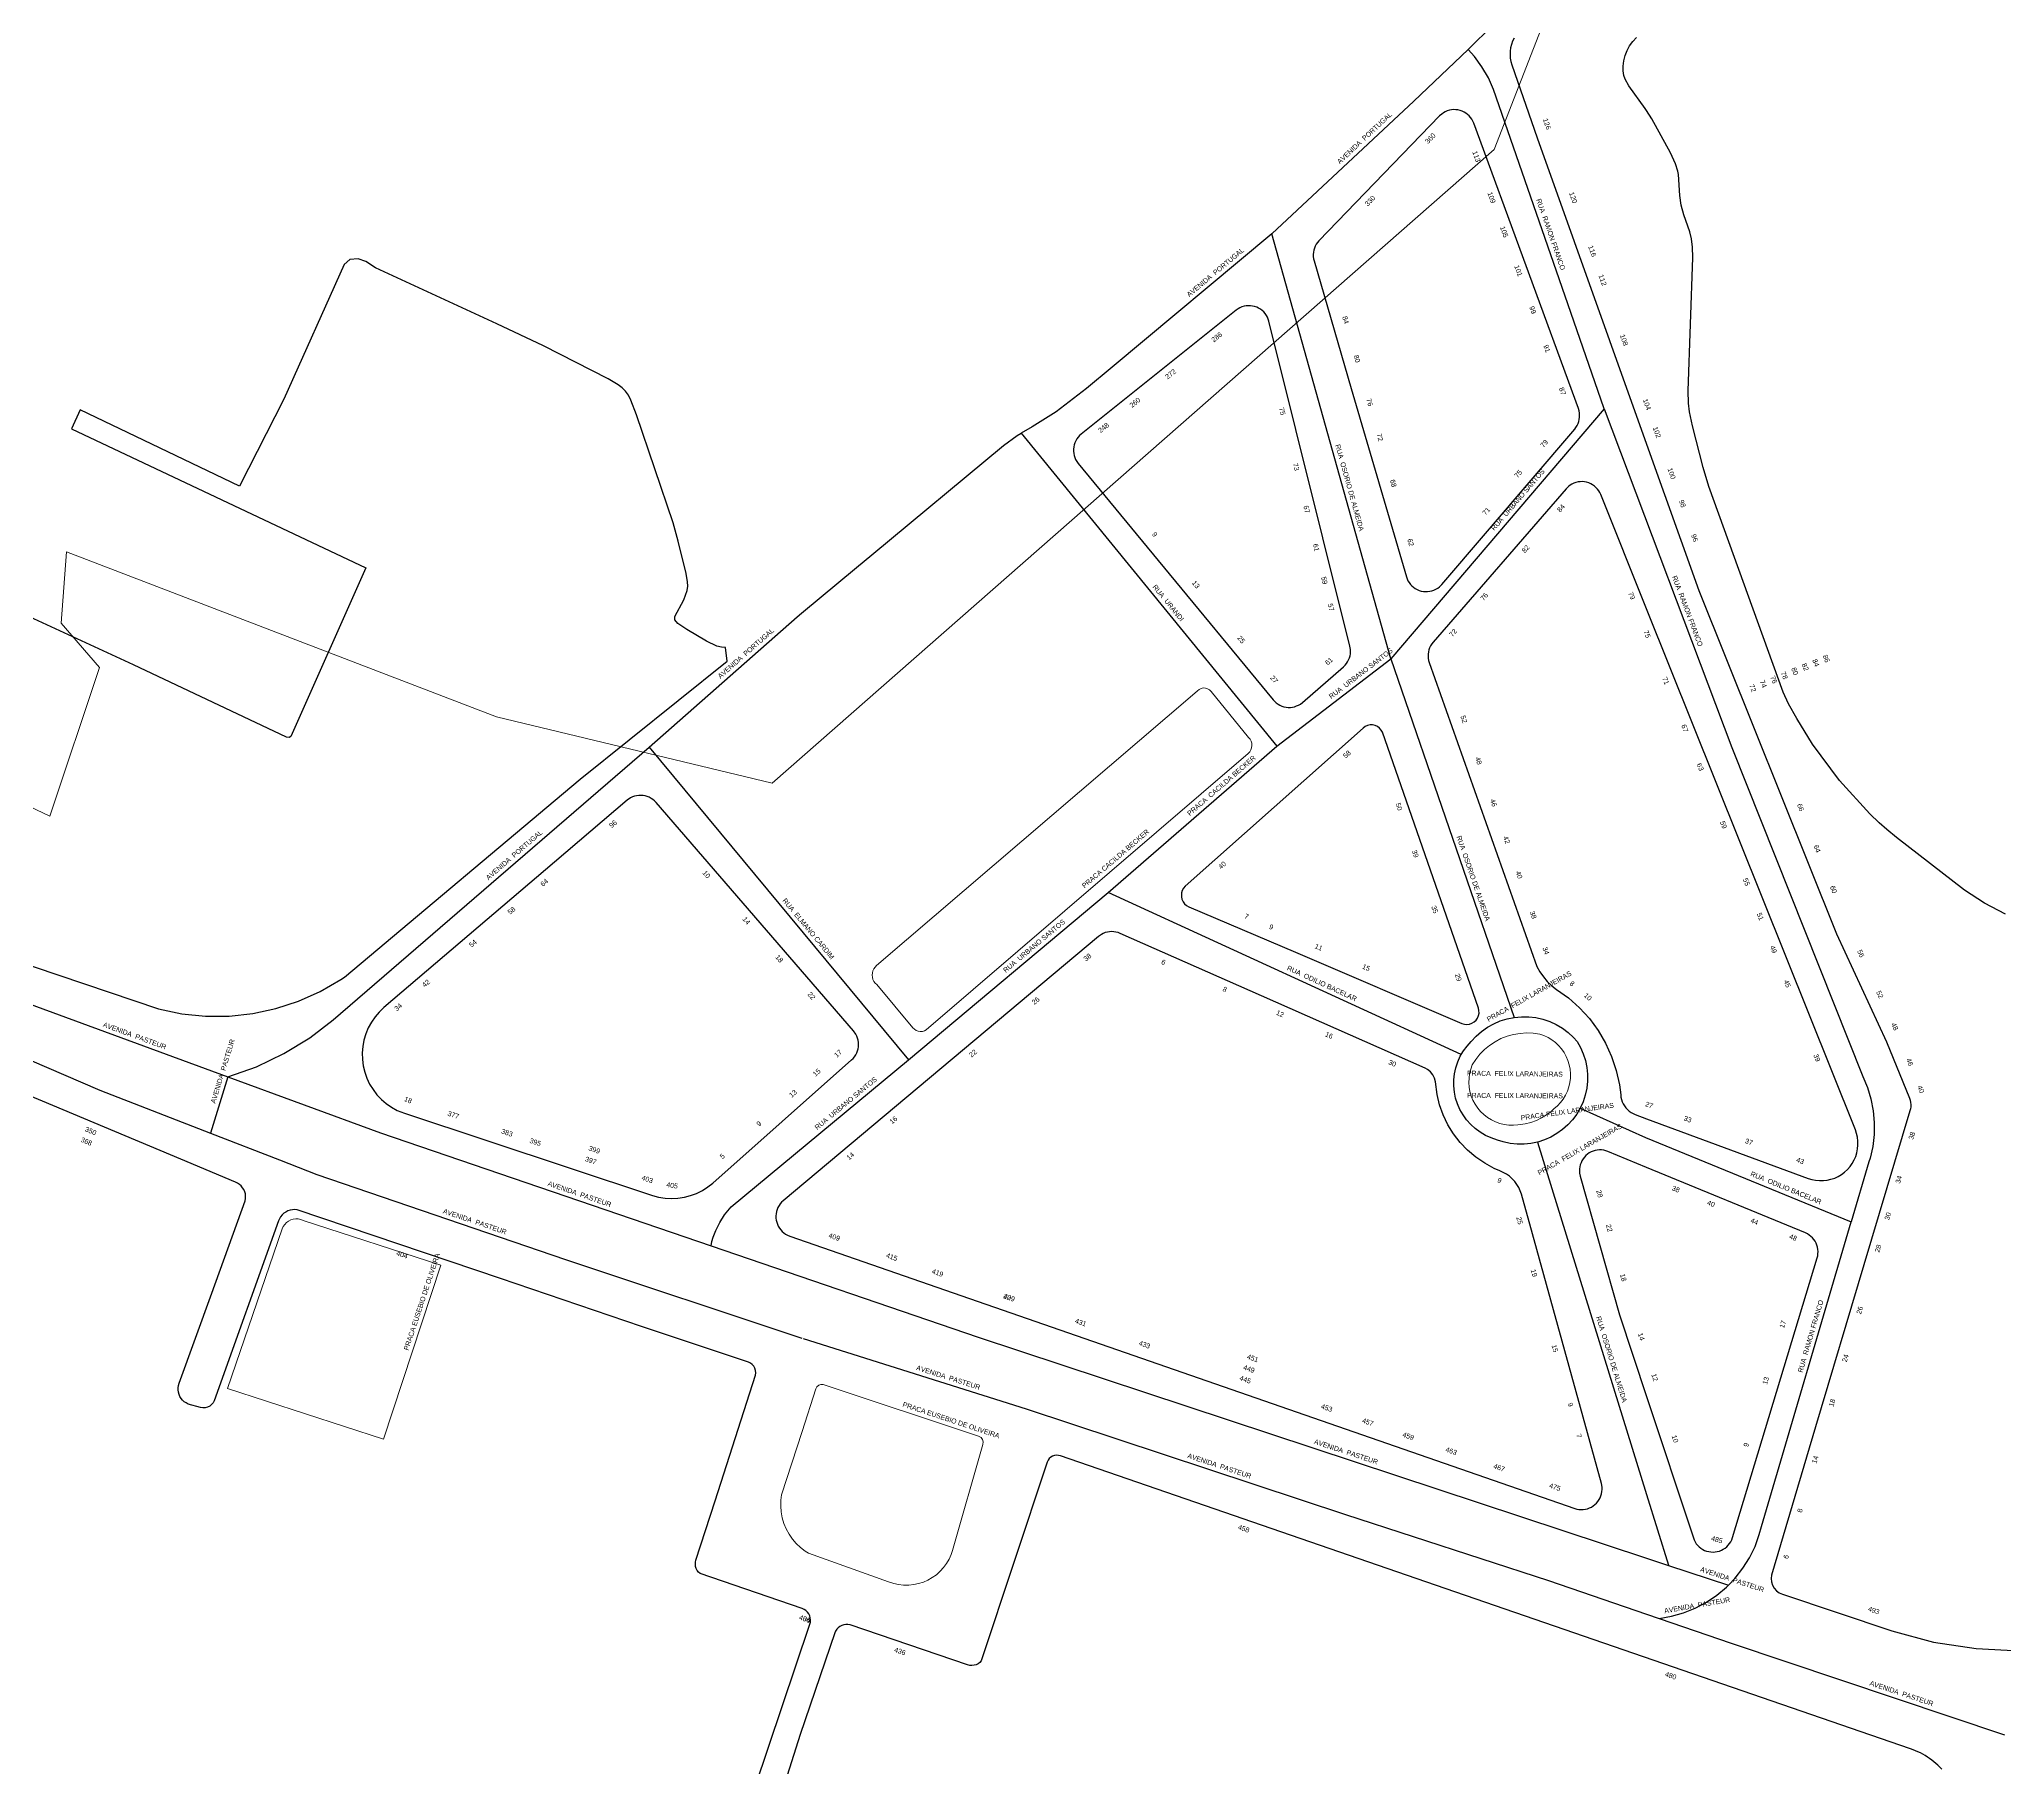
# Model space of a CAD drawing. Header units: millimetres. Extents: x 617751 to 636088, y 68402 to 77988.
# Drawn here: x 631080.2 to 631557.7, y 73137.7 to 73557.4 of the extents above; entities that cross this region are included whole.
import ezdxf

# ---------------------------------------------------------------- set-up
doc = ezdxf.new("R2010")
doc.units = ezdxf.units.MM
doc.header["$LTSCALE"] = 3
doc.header["$MEASUREMENT"] = 0
for name, color, linetype in [('ALINHAMENTO PREDIAL', 120, 'Continuous'), ('BAIRRO', 30, 'Continuous'), ('NOME LOGRADOURO', 252, 'Continuous'), ('NUMERAÇÃO', 7, 'Continuous'), ('OBRA DE ARTE', 190, 'Continuous')]:
    doc.layers.add(name, color=color, linetype=linetype)
doc.styles.get("Standard").update_dxf_attribs({"font": 'arial.ttf'})

msp = doc.modelspace()

# ---------------------------------------------------------------- linework, layer by layer
at = {"layer": 'ALINHAMENTO PREDIAL'}
for points in [[(631438.51, 73557.7), (631438.15, 73556.95), (631437.86, 73556.16), (631437.66, 73555.35), (631437.55, 73554.52), (631437.52, 73553.68), (631437.58, 73552.85), (631437.73, 73552.02), (631437.96, 73551.22), (631444.13, 73533.48), (631470.69, 73459.08), (631483.38, 73423.55), (631516.83, 73340.18), (631529.01, 73313.96), (631534.59, 73300.27), (631534.74, 73299.77), (631534.83, 73299.25), (631534.87, 73298.73), (631534.86, 73298.21), (631534.79, 73297.69), (631534.67, 73297.18), (631523.5, 73259.81), (631511.75, 73220.43), (631501.03, 73184.48), (631500.94, 73183.65), (631501.02, 73182.82), (631501.27, 73182.02), (631501.68, 73181.29), (631502.23, 73180.67), (631502.91, 73180.17), (631503.67, 73179.82), (631530.3, 73170.89), (631540.43, 73168.21), (631550.78, 73166.61), (631561.25, 73166.09)], [(631557.91, 73344.93), (631552.77, 73347.59), (631547.95, 73350.77), (631531.39, 73363.61), (631529.04, 73365.51), (631527.2, 73367.14), (631524.96, 73369.36), (631517.54, 73377.43), (631511.01, 73386.23), (631507.17, 73392.48), (631505.18, 73396.01), (631503.91, 73398.83), (631485.83, 73448.78), (631484.45, 73453.45), (631481.84, 73463.57), (631481.1, 73466.93), (631480.86, 73469.03), (631480.82, 73472.03), (631481.92, 73504.38), (631481.88, 73506.94), (631481.63, 73508.98), (631481.21, 73510.63), (631479.72, 73514.78), (631479.07, 73517.11), (631478.75, 73519.5), (631478.41, 73524.58), (631478.26, 73525.41), (631477.73, 73527.16), (631476.49, 73529.8), (631471.97, 73538.1), (631470.69, 73540.1), (631470.37, 73540.6), (631466.38, 73546.14), (631465.49, 73547.71), (631465.17, 73548.65), (631464.98, 73549.71), (631464.97, 73550.89), (631465.13, 73552.16), (631465.46, 73553.44), (631465.94, 73554.7), (631466.56, 73555.85), (631467.32, 73556.88), (631468.23, 73557.84)], [(631389.9, 73503.58), (631398.95, 73472.62), (631412.33, 73426.88), (631412.5, 73426.39), (631412.72, 73425.91), (631413, 73425.47), (631413.31, 73425.05), (631413.67, 73424.67), (631414.07, 73424.33), (631414.5, 73424.03), (631414.96, 73423.78), (631415.44, 73423.58), (631415.94, 73423.43), (631416.46, 73423.33), (631416.98, 73423.29), (631417.5, 73423.3), (631418.02, 73423.37), (631418.53, 73423.49), (631419.02, 73423.66), (631419.5, 73423.88), (631419.94, 73424.15), (631420.36, 73424.47), (631420.92, 73425.03), (631453.23, 73462.76), (631453.54, 73463.17), (631453.82, 73463.62), (631454.04, 73464.09), (631454.22, 73464.58), (631454.34, 73465.09), (631454.41, 73465.61), (631454.43, 73466.13), (631454.39, 73466.65), (631454.29, 73467.17), (631454.12, 73467.73), (631428.7, 73537.04), (631428.49, 73537.52), (631428.24, 73537.98), (631427.94, 73538.41), (631427.59, 73538.8), (631427.21, 73539.16), (631426.79, 73539.47), (631426.34, 73539.74), (631425.86, 73539.96), (631425.37, 73540.13), (631424.86, 73540.25), (631424.34, 73540.31), (631423.82, 73540.32), (631423.29, 73540.27), (631422.78, 73540.17), (631422.28, 73540.01), (631421.8, 73539.81), (631421.34, 73539.55), (631420.91, 73539.25), (631420.41, 73538.79), (631391.1, 73508.46), (631390.76, 73508.06), (631390.45, 73507.64), (631390.2, 73507.18), (631390, 73506.7), (631389.84, 73506.2), (631389.74, 73505.68), (631389.7, 73505.16), (631389.71, 73504.64), (631389.77, 73504.12), (631389.9, 73503.58)], [(631073.02, 73334.18), (631109.19, 73321.94), (631114.83, 73320.76), (631120.57, 73320.17), (631126.34, 73320.19), (631132.07, 73320.8), (631137.71, 73322.02), (631143.19, 73323.82), (631148.45, 73326.18), (631153.44, 73329.07), (631154.36, 73329.69), (631211.64, 73377.7), (631247.33, 73406.43), (631246.9, 73409.75), (631245.97, 73409.76), (631244.83, 73410.04), (631242.29, 73411.29), (631237.55, 73414.11), (631235.35, 73415.56), (631234.59, 73416.41), (631234.58, 73417.28), (631236.78, 73421.32), (631237.25, 73422.42), (631237.59, 73423.53), (631237.74, 73424.61), (631237.73, 73425.66), (631237.4, 73427.7), (631235.44, 73435.56), (631234.19, 73439.96), (631225.31, 73466.24), (631223.97, 73469.75), (631223.34, 73470.96), (631222.65, 73471.93), (631221.84, 73472.77), (631220.88, 73473.51), (631218.44, 73474.92), (631202.7, 73482.94), (631191.37, 73488.34), (631161.88, 73501.91), (631159.52, 73503.42), (631157.67, 73504.1), (631155.65, 73503.93), (631154.3, 73502.75), (631139.63, 73470.05), (631128.88, 73448.91), (631090.17, 73467.42), (631088.01, 73462.85), (631159.59, 73429.06), (631141.36, 73388.1), (631140.89, 73387.88), (631140.3, 73387.97), (631103.15, 73405.54), (631071.52, 73420.08)], [(631073.02, 73334.18), (631109.19, 73321.94), (631114.83, 73320.76), (631120.57, 73320.17), (631126.34, 73320.19), (631132.07, 73320.8), (631137.71, 73322.02), (631143.19, 73323.82), (631148.45, 73326.18), (631153.44, 73329.07), (631154.36, 73329.69), (631211.64, 73377.7), (631247.33, 73406.43), (631246.9, 73409.75), (631245.97, 73409.76), (631244.83, 73410.04), (631242.29, 73411.29), (631237.55, 73414.11), (631235.35, 73415.56), (631234.59, 73416.41), (631234.58, 73417.28), (631236.78, 73421.32), (631237.25, 73422.42), (631237.59, 73423.53), (631237.74, 73424.61), (631237.73, 73425.66), (631237.4, 73427.7), (631235.44, 73435.56), (631234.19, 73439.96), (631225.31, 73466.24), (631223.97, 73469.75), (631223.34, 73470.96), (631222.65, 73471.93), (631221.84, 73472.77), (631220.88, 73473.51), (631218.44, 73474.92), (631202.7, 73482.94), (631191.37, 73488.34), (631161.88, 73501.91), (631159.52, 73503.42), (631157.67, 73504.1), (631155.65, 73503.93), (631154.3, 73502.75), (631139.63, 73470.05), (631128.88, 73448.91), (631090.17, 73467.42), (631088.01, 73462.85), (631159.59, 73429.06), (631141.36, 73388.1), (631140.89, 73387.88), (631140.3, 73387.97), (631103.15, 73405.54), (631071.52, 73420.08)], [(631073.02, 73334.18), (631109.19, 73321.94), (631114.83, 73320.76), (631120.57, 73320.17), (631126.34, 73320.19), (631132.07, 73320.8), (631137.71, 73322.02), (631143.19, 73323.82), (631148.45, 73326.18), (631153.44, 73329.07), (631154.36, 73329.69), (631211.64, 73377.7), (631247.33, 73406.43), (631246.9, 73409.75), (631245.97, 73409.76), (631244.83, 73410.04), (631242.29, 73411.29), (631237.55, 73414.11), (631235.35, 73415.56), (631234.59, 73416.41), (631234.58, 73417.28), (631236.78, 73421.32), (631237.25, 73422.42), (631237.59, 73423.53), (631237.74, 73424.61), (631237.73, 73425.66), (631237.4, 73427.7), (631235.44, 73435.56), (631234.19, 73439.96), (631225.31, 73466.24), (631223.97, 73469.75), (631223.34, 73470.96), (631222.65, 73471.93), (631221.84, 73472.77), (631220.88, 73473.51), (631218.44, 73474.92), (631202.7, 73482.94), (631191.37, 73488.34), (631161.88, 73501.91), (631159.52, 73503.42), (631157.67, 73504.1), (631155.65, 73503.93), (631154.3, 73502.75), (631139.63, 73470.05), (631128.88, 73448.91), (631090.17, 73467.42), (631088.01, 73462.85), (631159.59, 73429.06), (631141.36, 73388.1), (631140.89, 73387.88), (631140.3, 73387.97), (631103.15, 73405.54), (631071.52, 73420.08)], [(631073.02, 73334.18), (631109.19, 73321.94), (631114.83, 73320.76), (631120.57, 73320.17), (631126.34, 73320.19), (631132.07, 73320.8), (631137.71, 73322.02), (631143.19, 73323.82), (631148.45, 73326.18), (631153.44, 73329.07), (631154.36, 73329.69), (631211.64, 73377.7), (631247.33, 73406.43), (631246.9, 73409.75), (631245.97, 73409.76), (631244.83, 73410.04), (631242.29, 73411.29), (631237.55, 73414.11), (631235.35, 73415.56), (631234.59, 73416.41), (631234.58, 73417.28), (631236.78, 73421.32), (631237.25, 73422.42), (631237.59, 73423.53), (631237.74, 73424.61), (631237.73, 73425.66), (631237.4, 73427.7), (631235.44, 73435.56), (631234.19, 73439.96), (631225.31, 73466.24), (631223.97, 73469.75), (631223.34, 73470.96), (631222.65, 73471.93), (631221.84, 73472.77), (631220.88, 73473.51), (631218.44, 73474.92), (631202.7, 73482.94), (631191.37, 73488.34), (631161.88, 73501.91), (631159.52, 73503.42), (631157.67, 73504.1), (631155.65, 73503.93), (631154.3, 73502.75), (631139.63, 73470.05), (631128.88, 73448.91), (631090.17, 73467.42), (631088.01, 73462.85), (631159.59, 73429.06), (631141.36, 73388.1), (631140.89, 73387.88), (631140.3, 73387.97), (631103.15, 73405.54), (631071.52, 73420.08)], [(631332.6, 73454.42), (631352.04, 73430.87), (631379.98, 73396.98), (631380.34, 73396.6), (631380.73, 73396.25), (631381.15, 73395.94), (631381.61, 73395.69), (631382.09, 73395.48), (631382.59, 73395.32), (631383.1, 73395.22), (631383.62, 73395.17), (631384.15, 73395.17), (631384.67, 73395.23), (631385.18, 73395.34), (631385.67, 73395.51), (631386.15, 73395.73), (631386.6, 73395.99), (631387.12, 73396.39), (631397.06, 73405.04), (631397.44, 73405.4), (631397.77, 73405.8), (631398.07, 73406.24), (631398.31, 73406.7), (631398.51, 73407.19), (631398.65, 73407.69), (631398.74, 73408.21), (631398.78, 73408.73), (631398.76, 73409.25), (631398.63, 73410.02), (631378.96, 73488.93), (631378.8, 73489.43), (631378.6, 73489.91), (631378.34, 73490.37), (631378.04, 73490.79), (631377.7, 73491.19), (631377.32, 73491.55), (631376.9, 73491.86), (631376.45, 73492.13), (631375.98, 73492.35), (631375.48, 73492.52), (631374.97, 73492.64), (631374.45, 73492.7), (631373.93, 73492.71), (631373.41, 73492.67), (631372.89, 73492.57), (631372.39, 73492.41), (631371.91, 73492.21), (631371.45, 73491.96), (631370.98, 73491.62), (631333.33, 73461.51), (631332.94, 73461.16), (631332.59, 73460.78), (631332.28, 73460.35), (631332.02, 73459.9), (631331.8, 73459.43), (631331.64, 73458.93), (631331.52, 73458.42), (631331.47, 73457.9), (631331.46, 73457.37), (631331.51, 73456.85), (631331.62, 73456.34), (631331.78, 73455.84), (631331.99, 73455.36), (631332.25, 73454.91), (631332.6, 73454.42)], [(631417.88, 73406.03), (631444.06, 73332.24), (631444.77, 73330.94), (631445.61, 73329.72), (631446.57, 73328.6), (631447.65, 73327.59), (631448.82, 73326.69), (631451.72, 73324.61), (631454.39, 73322.23), (631456.8, 73319.6), (631458.92, 73316.72), (631460.73, 73313.64), (631462.2, 73310.39), (631463.33, 73307), (631464.09, 73303.51), (631464.4, 73301.08), (631464.46, 73300.51), (631464.59, 73299.96), (631464.77, 73299.42), (631465, 73298.9), (631465.29, 73298.41), (631465.63, 73297.95), (631466.02, 73297.53), (631466.44, 73297.15), (631466.91, 73296.82), (631467.4, 73296.54), (631467.9, 73296.32), (631470.69, 73295.29), (631509.94, 73280.8), (631510.84, 73280.52), (631511.76, 73280.34), (631512.7, 73280.25), (631513.64, 73280.26), (631514.57, 73280.37), (631515.49, 73280.58), (631516.39, 73280.88), (631517.24, 73281.28), (631518.05, 73281.76), (631518.81, 73282.32), (631519.5, 73282.96), (631520.12, 73283.67), (631520.66, 73284.44), (631521.12, 73285.26), (631521.5, 73286.13), (631521.78, 73287.03), (631521.96, 73287.95), (631522.05, 73288.89), (631522.03, 73289.83), (631521.92, 73290.77), (631521.72, 73291.68), (631521.41, 73292.59), (631470.69, 73419.07), (631459.55, 73446.85), (631459.33, 73447.33), (631459.06, 73447.78), (631458.75, 73448.19), (631458.39, 73448.58), (631458, 73448.92), (631457.57, 73449.22), (631457.11, 73449.48), (631456.63, 73449.68), (631456.13, 73449.84), (631455.62, 73449.94), (631455.1, 73449.99), (631454.57, 73449.98), (631454.05, 73449.92), (631453.54, 73449.8), (631453.05, 73449.63), (631452.57, 73449.41), (631452.12, 73449.14), (631451.71, 73448.83), (631451.13, 73448.27), (631418.82, 73410.98), (631418.5, 73410.57), (631418.22, 73410.12), (631417.99, 73409.65), (631417.81, 73409.16), (631417.69, 73408.65), (631417.61, 73408.13), (631417.6, 73407.61), (631417.63, 73407.09), (631417.73, 73406.57), (631417.88, 73406.03)], [(631357.68, 73349.17), (631357.82, 73348.56), (631358.08, 73347.99), (631358.46, 73347.49), (631358.93, 73347.08), (631359.48, 73346.77), (631385.38, 73335.7), (631425.82, 73318.41), (631426.42, 73318.23), (631427.05, 73318.18), (631427.67, 73318.25), (631428.26, 73318.46), (631428.8, 73318.79), (631429.26, 73319.21), (631429.62, 73319.73), (631429.86, 73320.31), (631429.98, 73320.92), (631429.97, 73321.55), (631429.82, 73322.16), (631406.55, 73389.13), (631406.24, 73389.67), (631405.82, 73390.14), (631405.31, 73390.51), (631404.74, 73390.77), (631404.13, 73390.91), (631403.5, 73390.91), (631402.89, 73390.78), (631402.32, 73390.53), (631401.81, 73390.16), (631358.61, 73351.73), (631358.2, 73351.26), (631357.9, 73350.71), (631357.71, 73350.11), (631357.68, 73349.17)], [(631158.67, 73311.25), (631158.71, 73309.68), (631158.92, 73308.13), (631159.28, 73306.6), (631159.8, 73305.12), (631160.48, 73303.7), (631161.3, 73302.36), (631162.25, 73301.11), (631163.33, 73299.97), (631164.52, 73298.95), (631165.82, 73298.06), (631167.19, 73297.31), (631168.95, 73296.6), (631229.18, 73276.66), (631230.69, 73276.24), (631232.24, 73275.99), (631233.81, 73275.9), (631235.38, 73275.97), (631236.93, 73276.21), (631238.45, 73276.6), (631239.92, 73277.16), (631241.32, 73277.86), (631242.64, 73278.71), (631243.85, 73279.67), (631277.57, 73309.57), (631277.94, 73309.94), (631278.27, 73310.35), (631278.56, 73310.78), (631278.8, 73311.25), (631278.99, 73311.73), (631279.13, 73312.24), (631279.22, 73312.75), (631279.25, 73313.28), (631279.22, 73313.8), (631279.15, 73314.32), (631279.02, 73314.82), (631278.83, 73315.31), (631278.6, 73315.78), (631278.03, 73316.59), (631230.06, 73372.08), (631229.69, 73372.45), (631229.29, 73372.79), (631228.86, 73373.08), (631228.4, 73373.33), (631227.91, 73373.53), (631227.41, 73373.67), (631226.9, 73373.77), (631226.37, 73373.8), (631225.85, 73373.79), (631225.33, 73373.72), (631224.82, 73373.59), (631224.33, 73373.41), (631223.86, 73373.18), (631223.03, 73372.61), (631205.41, 73357.6), (631163.94, 73322.26), (631162.8, 73321.18), (631161.78, 73319.99), (631160.89, 73318.69), (631160.14, 73317.32), (631159.53, 73315.87), (631159.09, 73314.36), (631158.8, 73312.82), (631158.67, 73311.25)], [(631259.17, 73271.69), (631259.18, 73271.17), (631259.25, 73270.65), (631259.36, 73270.14), (631259.53, 73269.64), (631259.75, 73269.17), (631260.02, 73268.72), (631260.34, 73268.3), (631260.69, 73267.92), (631261.09, 73267.58), (631261.52, 73267.27), (631261.98, 73267.02), (631262.53, 73266.79), (631453.24, 73200.64), (631453.74, 73200.49), (631454.26, 73200.4), (631454.78, 73200.36), (631455.3, 73200.38), (631455.82, 73200.45), (631456.33, 73200.58), (631456.82, 73200.76), (631457.29, 73200.98), (631457.74, 73201.26), (631458.15, 73201.58), (631458.53, 73201.94), (631458.86, 73202.34), (631459.16, 73202.78), (631459.41, 73203.24), (631459.6, 73203.72), (631459.75, 73204.23), (631459.84, 73204.74), (631459.88, 73205.26), (631459.86, 73205.79), (631459.7, 73206.69), (631442.97, 73267.3), (631440.31, 73276.93), (631440.02, 73277.78), (631439.65, 73278.59), (631439.19, 73279.35), (631438.65, 73280.07), (631438.04, 73280.72), (631437.37, 73281.3), (631436.64, 73281.82), (631435.86, 73282.25), (631435.04, 73282.6), (631433.68, 73283.2), (631431.37, 73284.45), (631429.21, 73285.92), (631427.21, 73287.62), (631425.4, 73289.52), (631423.8, 73291.59), (631422.43, 73293.83), (631421.29, 73296.19), (631420.41, 73298.66), (631419.79, 73301.2), (631419.41, 73304.26), (631419.18, 73305.15), (631418.77, 73305.97), (631418.2, 73306.68), (631417.49, 73307.27), (631416.89, 73307.6), (631377.18, 73325.12), (631342.78, 73340.3), (631342.29, 73340.49), (631341.78, 73340.62), (631341.26, 73340.7), (631340.74, 73340.73), (631340.22, 73340.7), (631339.7, 73340.62), (631339.2, 73340.48), (631338.71, 73340.29), (631338.24, 73340.05), (631337.55, 73339.56), (631260.96, 73275.35), (631260.57, 73274.99), (631260.23, 73274.59), (631259.93, 73274.17), (631259.68, 73273.71), (631259.47, 73273.23), (631259.32, 73272.73), (631259.22, 73272.21), (631259.17, 73271.69)], [(631250.75, 73122.96), (631267.44, 73172.55), (631267.56, 73173.05), (631267.59, 73173.57), (631267.53, 73174.09), (631267.39, 73174.59), (631267.15, 73175.06), (631266.84, 73175.48), (631266.47, 73175.84), (631266.03, 73176.13), (631265.55, 73176.34), (631240.76, 73184.81), (631240.38, 73185.17), (631240.07, 73185.59), (631239.83, 73186.05), (631239.67, 73186.55), (631239.61, 73187.07), (631239.64, 73187.6), (631239.75, 73188.11), (631244.4, 73202.48), (631254.24, 73233.03), (631254.31, 73233.59), (631254.25, 73234.14), (631254.09, 73234.68), (631253.81, 73235.16), (631253.44, 73235.58), (631252.99, 73235.91), (631252.48, 73236.15), (631226.5, 73244.86), (631192.28, 73256.45), (631142.9, 73273.14), (631142.33, 73273.2), (631141.75, 73273.17), (631141.19, 73273.07), (631140.64, 73272.89), (631140.13, 73272.63), (631139.66, 73272.31), (631139.23, 73271.92), (631138.86, 73271.48), (631138.56, 73270.99), (631138.33, 73270.47), (631122.72, 73226.81), (631122.45, 73226.3), (631122.08, 73225.85), (631121.63, 73225.5), (631121.11, 73225.24), (631120.55, 73225.1), (631119.98, 73225.07), (631119.41, 73225.17), (631116.39, 73226), (631115.9, 73226.25), (631115.45, 73226.56), (631115.04, 73226.94), (631114.69, 73227.37), (631114.4, 73227.84), (631114.18, 73228.34), (631114.04, 73228.87), (631113.96, 73229.42), (631113.96, 73229.97), (631114.04, 73230.52), (631114.19, 73231.05), (631122.16, 73252.95), (631130.27, 73275.36), (631130.35, 73275.91), (631130.35, 73276.47), (631130.28, 73277.02), (631130.13, 73277.55), (631129.91, 73278.06), (631129.62, 73278.54), (631129.26, 73278.96), (631128.86, 73279.34), (631128.4, 73279.66), (631127.9, 73279.91), (631114.61, 73285.48), (631069.93, 73304.18)], [(631250.75, 73122.96), (631267.44, 73172.55), (631267.56, 73173.05), (631267.59, 73173.57), (631267.53, 73174.09), (631267.39, 73174.59), (631267.15, 73175.06), (631266.84, 73175.48), (631266.47, 73175.84), (631266.03, 73176.13), (631265.55, 73176.34), (631240.76, 73184.81), (631240.38, 73185.17), (631240.07, 73185.59), (631239.83, 73186.05), (631239.67, 73186.55), (631239.61, 73187.07), (631239.64, 73187.6), (631239.75, 73188.11), (631244.4, 73202.48), (631254.24, 73233.03), (631254.31, 73233.59), (631254.25, 73234.14), (631254.09, 73234.68), (631253.81, 73235.16), (631253.44, 73235.58), (631252.99, 73235.91), (631252.48, 73236.15), (631226.5, 73244.86), (631192.28, 73256.45), (631142.9, 73273.14), (631142.33, 73273.2), (631141.75, 73273.17), (631141.19, 73273.07), (631140.64, 73272.89), (631140.13, 73272.63), (631139.66, 73272.31), (631139.23, 73271.92), (631138.86, 73271.48), (631138.56, 73270.99), (631138.33, 73270.47), (631122.72, 73226.81), (631122.45, 73226.3), (631122.08, 73225.85), (631121.63, 73225.5), (631121.11, 73225.24), (631120.55, 73225.1), (631119.98, 73225.07), (631119.41, 73225.17), (631116.39, 73226), (631115.9, 73226.25), (631115.45, 73226.56), (631115.04, 73226.94), (631114.69, 73227.37), (631114.4, 73227.84), (631114.18, 73228.34), (631114.04, 73228.87), (631113.96, 73229.42), (631113.96, 73229.97), (631114.04, 73230.52), (631114.19, 73231.05), (631122.16, 73252.95), (631130.27, 73275.36), (631130.35, 73275.91), (631130.35, 73276.47), (631130.28, 73277.02), (631130.13, 73277.55), (631129.91, 73278.06), (631129.62, 73278.54), (631129.26, 73278.96), (631128.86, 73279.34), (631128.4, 73279.66), (631127.9, 73279.91), (631114.61, 73285.48), (631069.93, 73304.18)], [(631250.75, 73122.96), (631267.44, 73172.55), (631267.56, 73173.05), (631267.59, 73173.57), (631267.53, 73174.09), (631267.39, 73174.59), (631267.15, 73175.06), (631266.84, 73175.48), (631266.47, 73175.84), (631266.03, 73176.13), (631265.55, 73176.34), (631240.76, 73184.81), (631240.38, 73185.17), (631240.07, 73185.59), (631239.83, 73186.05), (631239.67, 73186.55), (631239.61, 73187.07), (631239.64, 73187.6), (631239.75, 73188.11), (631244.4, 73202.48), (631254.24, 73233.03), (631254.31, 73233.59), (631254.25, 73234.14), (631254.09, 73234.68), (631253.81, 73235.16), (631253.44, 73235.58), (631252.99, 73235.91), (631252.48, 73236.15), (631226.5, 73244.86), (631192.28, 73256.45), (631142.9, 73273.14), (631142.33, 73273.2), (631141.75, 73273.17), (631141.19, 73273.07), (631140.64, 73272.89), (631140.13, 73272.63), (631139.66, 73272.31), (631139.23, 73271.92), (631138.86, 73271.48), (631138.56, 73270.99), (631138.33, 73270.47), (631122.72, 73226.81), (631122.45, 73226.3), (631122.08, 73225.85), (631121.63, 73225.5), (631121.11, 73225.24), (631120.55, 73225.1), (631119.98, 73225.07), (631119.41, 73225.17), (631116.39, 73226), (631115.9, 73226.25), (631115.45, 73226.56), (631115.04, 73226.94), (631114.69, 73227.37), (631114.4, 73227.84), (631114.18, 73228.34), (631114.04, 73228.87), (631113.96, 73229.42), (631113.96, 73229.97), (631114.04, 73230.52), (631114.19, 73231.05), (631122.16, 73252.95), (631130.27, 73275.36), (631130.35, 73275.91), (631130.35, 73276.47), (631130.28, 73277.02), (631130.13, 73277.55), (631129.91, 73278.06), (631129.62, 73278.54), (631129.26, 73278.96), (631128.86, 73279.34), (631128.4, 73279.66), (631127.9, 73279.91), (631114.61, 73285.48), (631069.93, 73304.18)], [(631454.57, 73281.34), (631464.15, 73247.62), (631470.69, 73227.84), (631482.05, 73193.48), (631482.24, 73192.99), (631482.48, 73192.53), (631482.77, 73192.09), (631483.1, 73191.69), (631483.47, 73191.32), (631483.88, 73190.99), (631484.32, 73190.71), (631484.79, 73190.47), (631485.28, 73190.29), (631485.79, 73190.15), (631486.3, 73190.08), (631486.83, 73190.05), (631487.35, 73190.08), (631487.86, 73190.17), (631488.37, 73190.3), (631488.86, 73190.49), (631489.32, 73190.73), (631489.76, 73191.02), (631490.16, 73191.35), (631490.53, 73191.72), (631490.86, 73192.13), (631491.14, 73192.57), (631491.38, 73193.04), (631491.59, 73193.6), (631512.14, 73261.48), (631512.26, 73261.99), (631512.33, 73262.5), (631512.35, 73263.03), (631512.31, 73263.55), (631512.22, 73264.06), (631512.07, 73264.57), (631511.88, 73265.05), (631511.63, 73265.51), (631511.33, 73265.95), (631511, 73266.35), (631510.62, 73266.71), (631510.21, 73267.03), (631509.76, 73267.31), (631509.26, 73267.55), (631470.69, 73283.45), (631461.28, 73287.33), (631460.79, 73287.5), (631460.28, 73287.62), (631459.76, 73287.69), (631459.24, 73287.7), (631458.72, 73287.66), (631458.2, 73287.57), (631457.7, 73287.42), (631457.22, 73287.22), (631456.76, 73286.97), (631456.33, 73286.67), (631455.93, 73286.33), (631455.57, 73285.95), (631455.25, 73285.53), (631454.98, 73285.09), (631454.76, 73284.61), (631454.58, 73284.12), (631454.46, 73283.61), (631454.39, 73283.09), (631454.38, 73282.57), (631454.42, 73282.05), (631454.57, 73281.34)], [(631542.41, 73137.37), (631541.96, 73137.84), (631541.48, 73138.29), (631541, 73138.72), (631540.49, 73139.14), (631539.98, 73139.54), (631539.45, 73139.92), (631538.9, 73140.28), (631538.35, 73140.63), (631537.78, 73140.95), (631537.21, 73141.26), (631536.62, 73141.54), (631536.02, 73141.81), (631535.42, 73142.05), (631534.8, 73142.28), (631417.07, 73182.79), (631328.34, 73213.38), (631327.86, 73213.52), (631327.36, 73213.57), (631326.86, 73213.51), (631326.38, 73213.35), (631325.95, 73213.09), (631325.57, 73212.75), (631325.28, 73212.35), (631325.07, 73211.89), (631309.05, 73163.62), (631308.69, 73163.24), (631308.27, 73162.93), (631307.8, 73162.7), (631307.3, 73162.56), (631306.78, 73162.5), (631306.26, 73162.53), (631305.75, 73162.66), (631277.18, 73172.35), (631276.68, 73172.45), (631276.17, 73172.47), (631275.66, 73172.4), (631275.17, 73172.24), (631274.71, 73172), (631274.3, 73171.69), (631273.95, 73171.31), (631273.67, 73170.88), (631273.47, 73170.41), (631265.1, 73145.72), (631257.17, 73120.75)], [(631542.41, 73137.37), (631541.96, 73137.84), (631541.48, 73138.29), (631541, 73138.72), (631540.49, 73139.14), (631539.98, 73139.54), (631539.45, 73139.92), (631538.9, 73140.28), (631538.35, 73140.63), (631537.78, 73140.95), (631537.21, 73141.26), (631536.62, 73141.54), (631536.02, 73141.81), (631535.42, 73142.05), (631534.8, 73142.28), (631417.07, 73182.79), (631328.34, 73213.38), (631327.86, 73213.52), (631327.36, 73213.57), (631326.86, 73213.51), (631326.38, 73213.35), (631325.95, 73213.09), (631325.57, 73212.75), (631325.28, 73212.35), (631325.07, 73211.89), (631309.05, 73163.62), (631308.69, 73163.24), (631308.27, 73162.93), (631307.8, 73162.7), (631307.3, 73162.56), (631306.78, 73162.5), (631306.26, 73162.53), (631305.75, 73162.66), (631277.18, 73172.35), (631276.68, 73172.45), (631276.17, 73172.47), (631275.66, 73172.4), (631275.17, 73172.24), (631274.71, 73172), (631274.3, 73171.69), (631273.95, 73171.31), (631273.67, 73170.88), (631273.47, 73170.41), (631265.1, 73145.72), (631257.17, 73120.75)], [(631542.41, 73137.37), (631541.96, 73137.84), (631541.48, 73138.29), (631541, 73138.72), (631540.49, 73139.14), (631539.98, 73139.54), (631539.45, 73139.92), (631538.9, 73140.28), (631538.35, 73140.63), (631537.78, 73140.95), (631537.21, 73141.26), (631536.62, 73141.54), (631536.02, 73141.81), (631535.42, 73142.05), (631534.8, 73142.28), (631417.07, 73182.79), (631328.34, 73213.38), (631327.86, 73213.52), (631327.36, 73213.57), (631326.86, 73213.51), (631326.38, 73213.35), (631325.95, 73213.09), (631325.57, 73212.75), (631325.28, 73212.35), (631325.07, 73211.89), (631309.05, 73163.62), (631308.69, 73163.24), (631308.27, 73162.93), (631307.8, 73162.7), (631307.3, 73162.56), (631306.78, 73162.5), (631306.26, 73162.53), (631305.75, 73162.66), (631277.18, 73172.35), (631276.68, 73172.45), (631276.17, 73172.47), (631275.66, 73172.4), (631275.17, 73172.24), (631274.71, 73172), (631274.3, 73171.69), (631273.95, 73171.31), (631273.67, 73170.88), (631273.47, 73170.41), (631265.1, 73145.72), (631257.17, 73120.75)]]:
    msp.add_lwpolyline(points, dxfattribs=at)
at = {"layer": 'BAIRRO', "lineweight": 20}
msp.add_lwpolyline([(631449.74, 73572.12), (631433.67, 73530.65), (631258.24, 73376.79), (631191.29, 73392.84), (631086.84, 73432.98), (631085.5, 73415.59), (631094.87, 73404.88), (631082.82, 73368.76), (630975.08, 73419.9)], dxfattribs=at)
at = {"layer": 'NOME LOGRADOURO'}
for points in [[(631427.31, 73554.95), (631457.73, 73584.96)], [(631379.63, 73510.2), (631414.11, 73542.42), (631427.31, 73554.95)], [(631460.41, 73467.69), (631452.31, 73491.09), (631433.52, 73545.2), (631432.25, 73548.03), (631430.68, 73550.7), (631428.85, 73553.2), (631427.31, 73554.95)], [(631379.63, 73510.2), (631340.84, 73477.8), (631334.65, 73472.59), (631327.27, 73466.96), (631321.39, 73463.27), (631318.76, 73461.76)], [(631408.52, 73406.99), (631379.63, 73510.2)], [(631460.41, 73467.69), (631408.52, 73406.99)], [(631460.41, 73467.69), (631491.42, 73385.41), (631523.19, 73305.52), (631524.33, 73302.85), (631525.19, 73300.08), (631525.75, 73297.23), (631526.01, 73294.34), (631525.97, 73291.44), (631525.63, 73288.56), (631524.98, 73285.73), (631524.7, 73284.8), (631520.39, 73270.27)], [(631228.4, 73385.53), (631264.3, 73417.13), (631265.41, 73418.05), (631278.75, 73429.16), (631282.45, 73432.23), (631314.44, 73458.79), (631317.78, 73461.2), (631318.76, 73461.76)], [(631318.76, 73461.76), (631380.86, 73385.74)], [(631380.86, 73385.74), (631408.52, 73406.99)], [(631408.52, 73406.99), (631438.55, 73319.9)], [(631339.88, 73350.24), (631380.86, 73385.74)], [(631126.02, 73305.44), (631132.98, 73307.91), (631139.64, 73311.09), (631145.93, 73314.95), (631151.6, 73319.3), (631228.4, 73385.53)], [(631228.4, 73385.53), (631291.41, 73309.59)], [(630976.81, 73367.41), (631005.14, 73352.05), (631012.36, 73348.73), (631052.29, 73332.24), (631064.46, 73328.02), (631126.02, 73305.44)], [(630967.45, 73359.06), (630974.23, 73354.91), (630976.41, 73353.86), (631000.23, 73342.37), (631027.11, 73331.41), (631094.93, 73302.21), (631121.8, 73291.77)], [(631291.41, 73309.59), (631339.88, 73350.24)], [(631425.68, 73310.84), (631339.88, 73350.24)], [(631425.68, 73310.84), (631426.2, 73311.73), (631427.08, 73312.93), (631428.09, 73314.04), (631429.28, 73315.33), (631430.59, 73316.48), (631432.02, 73317.49), (631433.55, 73318.35), (631435.16, 73319.04), (631436.83, 73319.56), (631438.55, 73319.9)], [(631438.55, 73319.9), (631440.29, 73320.06), (631442.05, 73320.04), (631443.78, 73319.83), (631445.49, 73319.44), (631447.15, 73318.88), (631448.74, 73318.15), (631450.25, 73317.25), (631451.65, 73316.21), (631452.93, 73315.02), (631453.79, 73314.07), (631454.63, 73312.6), (631455.32, 73311.04), (631455.83, 73309.42), (631456.18, 73307.76), (631456.35, 73306.07), (631456.34, 73304.38), (631456.15, 73302.69), (631455.79, 73301.03), (631455.26, 73299.42), (631454.56, 73297.87)], [(631243.47, 73264.38), (631243.57, 73265.45), (631243.94, 73266.56), (631244.61, 73268.14), (631245.52, 73270.11), (631246.7, 73271.91), (631248.32, 73273.86), (631291.41, 73309.59)], [(631444.18, 73289.59), (631442.61, 73289.27), (631440.92, 73289.1), (631439.22, 73289.11), (631437.53, 73289.29), (631435.87, 73289.65), (631434.49, 73290.1), (631432.91, 73290.61), (631431.55, 73291.23), (631430.26, 73291.98), (631429.06, 73292.87), (631427.96, 73293.87), (631426.97, 73294.99), (631426.1, 73296.2), (631425.36, 73297.5), (631424.76, 73298.87), (631424.31, 73300.29), (631424.01, 73301.75), (631423.86, 73303.24), (631423.87, 73304.73), (631424.04, 73306.21), (631424.36, 73307.67), (631424.83, 73309.08), (631425.44, 73310.44), (631425.68, 73310.84)], [(631126.02, 73305.44), (631121.8, 73291.77)], [(631126.02, 73305.44), (631163.13, 73291.83), (631243.47, 73264.38)], [(631454.56, 73297.87), (631453.71, 73296.4), (631452.7, 73295.03), (631451.56, 73293.78), (631450.29, 73292.65), (631448.92, 73291.66), (631447.44, 73290.81), (631445.89, 73290.13), (631444.27, 73289.61)], [(631454.56, 73297.87), (631470.45, 73290.75), (631520.39, 73270.27)], [(631121.8, 73291.77), (631138.55, 73285.27), (631147.67, 73281.73), (631208.03, 73261.12), (631265.48, 73242.02)], [(631444.18, 73289.59), (631470.69, 73204.02), (631476.02, 73186.83)], [(631490.57, 73182.02), (631492.2, 73183.71), (631494.08, 73186.11), (631495.7, 73188.69), (631497.04, 73191.42), (631498.08, 73194.29), (631498.61, 73196.24), (631520.39, 73270.27)], [(631243.47, 73264.38), (631308.27, 73242.27), (631470.69, 73188.59), (631476.02, 73186.82)], [(631265.78, 73241.93), (631319.93, 73224.81)], [(631319.93, 73224.81), (631397.54, 73199.2), (631446.87, 73183.16), (631470.69, 73174.99), (631473.75, 73173.94)], [(631476.02, 73186.82), (631490.57, 73182.02)], [(631473.75, 73173.94), (631476.76, 73174.46), (631479.69, 73175.3), (631482.52, 73176.44), (631485.21, 73177.86), (631487.74, 73179.56), (631490.08, 73181.52), (631490.57, 73182.02)], [(631473.75, 73173.94), (631491.25, 73167.94), (631557.66, 73145.67)], [(631473.75, 73173.94), (631491.25, 73167.94), (631557.66, 73145.67)]]:
    msp.add_lwpolyline(points, dxfattribs=at)
at = {"layer": 'OBRA DE ARTE', "lineweight": 20}
for points in [[(631361.51, 73399.12), (631283.63, 73332.47), (631283.26, 73332.1), (631282.96, 73331.66), (631282.74, 73331.18), (631282.61, 73330.67), (631282.57, 73330.15), (631282.62, 73329.62), (631282.76, 73329.12), (631282.99, 73328.64), (631283.29, 73328.21), (631283.67, 73327.84), (631292.47, 73317.36), (631292.84, 73317), (631293.27, 73316.73), (631293.75, 73316.55), (631294.25, 73316.47), (631294.76, 73316.49), (631295.26, 73316.62), (631295.71, 73316.85), (631373.9, 73384), (631374.27, 73384.4), (631374.56, 73384.87), (631374.74, 73385.38), (631374.81, 73385.93), (631374.77, 73386.47), (631374.61, 73387), (631374.35, 73387.48), (631374, 73387.89), (631364.92, 73399.06), (631364.53, 73399.44), (631364.06, 73399.71), (631363.54, 73399.86), (631363, 73399.88), (631362.47, 73399.77), (631361.98, 73399.53), (631361.56, 73399.18), (631361.51, 73399.12)], [(631428.33, 73308.36), (631427.97, 73307.35), (631427.7, 73306.27), (631427.55, 73305.17), (631427.52, 73304.06), (631427.6, 73302.96), (631427.79, 73301.87), (631428.1, 73300.8), (631428.52, 73299.77), (631429.04, 73298.8), (631429.67, 73297.88), (631430.38, 73297.03), (631431.17, 73296.27), (631432.06, 73295.58), (631433, 73295), (631433.99, 73294.51), (631435.03, 73294.14), (631436.11, 73293.88), (631437.21, 73293.73), (631438.32, 73293.69), (631439.43, 73293.77), (631441.21, 73294.02), (631442.59, 73294.35), (631443.92, 73294.84), (631445.19, 73295.46), (631446.4, 73296.2), (631447.52, 73297.07), (631448.17, 73297.67), (631449.02, 73298.41), (631449.76, 73299.19), (631450.41, 73300.05), (631450.98, 73300.98), (631451.44, 73301.97), (631451.79, 73302.99), (631452.05, 73304.05), (631452.18, 73305.12), (631452.2, 73306.21), (631452.12, 73307.29), (631451.92, 73308.36), (631451.6, 73309.39), (631451.18, 73310.39), (631450.66, 73311.34), (631450.04, 73312.23), (631449.33, 73313.05), (631448.54, 73313.8), (631447.68, 73314.45), (631446.75, 73315.01), (631445.76, 73315.48), (631445.28, 73315.67), (631444.75, 73315.78), (631443.15, 73316.03), (631441.54, 73316.1), (631439.94, 73316.01), (631438.36, 73315.74), (631436.81, 73315.31), (631435.31, 73314.73), (631433.89, 73313.98), (631432.55, 73313.1), (631431.31, 73312.09), (631430.18, 73310.94), (631429.18, 73309.68), (631428.33, 73308.36)], [(631144.32, 73270.57), (631177.77, 73259.72), (631163.87, 73217.46), (631125.94, 73229.76), (631139.26, 73268.55), (631139.51, 73269.11), (631139.85, 73269.63), (631140.28, 73270.08), (631140.77, 73270.44), (631141.33, 73270.72), (631141.92, 73270.9), (631142.53, 73270.98), (631143.15, 73270.95), (631143.75, 73270.81), (631144.32, 73270.57)], [(631286.49, 73182.86), (631287.79, 73182.43), (631288.98, 73182.16), (631290.18, 73182.03), (631291.43, 73182.03), (631292.64, 73182.14), (631293.83, 73182.39), (631295, 73182.75), (631296.12, 73183.24), (631297.17, 73183.85), (631298.17, 73184.56), (631299.09, 73185.38), (631299.92, 73186.28), (631300.63, 73187.26), (631301.26, 73188.32), (631301.77, 73189.45), (631302.09, 73190.4), (631309.44, 73216.18), (631309.55, 73216.81), (631309.4, 73217.4), (631309.03, 73217.87), (631308.37, 73218.21), (631270.69, 73230.73), (631270.12, 73230.77), (631269.58, 73230.59), (631269.13, 73230.17), (631268.9, 73229.69), (631265.53, 73219.32), (631260.54, 73203.95), (631260.37, 73202.67), (631260.34, 73201.23), (631260.45, 73199.79), (631260.71, 73198.37), (631261.11, 73197.01), (631261.67, 73195.68), (631262.36, 73194.41), (631263.17, 73193.22), (631264.1, 73192.13), (631265.15, 73191.14), (631266.3, 73190.26), (631267.08, 73189.77), (631286.49, 73182.86)]]:
    msp.add_lwpolyline(points, dxfattribs=at)

# ---------------------------------------------------------------- texts
at = {"layer": 'NOME LOGRADOURO'}
for s, rotation, p in [('AVENIDA  PORTUGAL', 43.0594, (631396.19, 73527.04)), ('RUA  RAMON FRANCO', 289.1499, (631443.86, 73518.47)), ('AVENIDA  PORTUGAL', 39.8709, (631359.6, 73494.76)), ('RUA  OSORIO DE ALMEIDA', 285.6363, (631395.04, 73458.86)), ('RUA  URBANO SANTOS', 49.4724, (631433.71, 73437.99)), ('RUA  URANDI', 309.2475, (631350.59, 73424.38)), ('RUA  RAMON FRANCO', 290.6506, (631476.85, 73426.9)), ('AVENIDA  PORTUGAL', 41.3473, (631245.69, 73402.08)), ('RUA  URBANO SANTOS', 37.5298, (631394.08, 73397.16)), ('PRACA  CACILDA BECKER', 40.9036, (631359.72, 73368.75)), ('AVENIDA  PORTUGAL', 40.7771, (631189.35, 73353.17)), ('RUA  OSORIO DE ALMEIDA', 289.0266, (631424.48, 73363.77)), ('RUA  ELMANO CARDIM', 309.681, (631260.67, 73348.2)), ('RUA  URBANO SANTOS', 39.9808, (631315, 73330.68)), ('RUA  ODILIO BACELAR', 335.3349, (631383.2, 73331.45)), ('PRACA  FELIX LARANJEIRAS', 29.3397, (631432.3, 73318.79)), ('AVENIDA  PASTEUR', 339.8571, (631095.59, 73317.66)), ('AVENIDA  PASTEUR', 72.8443, (631122.96, 73298.9)), ('RUA  URBANO SANTOS', 39.6629, (631269.22, 73292.5)), ('PRACA  FELIX LARANJEIRAS', 359.35, (631427.05, 73305.75)), ('PRACA  FELIX LARANJEIRAS', 359.66, (631427.07, 73300.37)), ('PRACA  FELIX LARANJEIRAS', 29.87, (631444.66, 73281.52)), ('RUA  ODILIO BACELAR', 337.6996, (631495.8, 73281.44)), ('AVENIDA  PASTEUR', 341.1374, (631203.62, 73279.05)), ('AVENIDA  PASTEUR', 341.1475, (631178.18, 73272.37)), ('RUA  OSORIO DE ALMEIDA', 287.2132, (631458.39, 73247.1)), ('RUA  RAMON FRANCO', 73.6128, (631508.54, 73233.54)), ('AVENIDA  PASTEUR', 342.4552, (631293.16, 73234.32)), ('AVENIDA  PASTEUR', 341.738, (631359.05, 73212.95)), ('AVENIDA  PASTEUR', 341.7112, (631389.8, 73216.38)), ('AVENIDA  PASTEUR', 341.7122, (631483.61, 73185.37)), ('AVENIDA  PASTEUR', 9.8016, (631475.09, 73175.18)), ('AVENIDA  PASTEUR', 341.4616, (631524.78, 73157.75)), ('AVENIDA  PASTEUR', 341.46, (631524.78, 73157.75))]:
    msp.add_text(s, height=1.2, rotation=rotation, dxfattribs=at).set_placement(p)
at = {"layer": 'NUMERAÇÃO'}
for s, rotation, p in [('360', 46.0032, (631417.61, 73531.93)), ('126', 289.1418, (631445.48, 73537.97)), ('113', 290.1055, (631428.33, 73530.06)), ('330', 46.0032, (631402.96, 73516.76)), ('109', 290.1055, (631432, 73520.07)), ('120', 289.6103, (631451.83, 73520.08)), ('105', 290.1055, (631435.05, 73511.76)), ('116', 289.6103, (631456.47, 73507.1)), ('101', 290.1055, (631438.51, 73502.31)), ('112', 289.6103, (631458.98, 73500.06)), ('99', 290.1055, (631442.17, 73492.34)), ('286', 38.6701, (631365.55, 73483.75)), ('84', 286.2569, (631396.74, 73489.98)), ('91', 290.1055, (631445.6, 73482.98)), ('108', 289.6103, (631464.18, 73485.5)), ('272', 38.6701, (631354.34, 73474.78)), ('80', 286.2569, (631399.5, 73480.56)), ('87', 290.1055, (631449.39, 73472.64)), ('260', 38.6701, (631345.67, 73467.85)), ('75', 283.9584, (631381.39, 73467.81)), ('76', 286.268, (631402.59, 73469.97)), ('104', 289.6103, (631469.76, 73469.87)), ('248', 38.6701, (631338.06, 73461.76)), ('102', 289.6103, (631472.18, 73463.09)), ('72', 286.268, (631405.08, 73461.46)), ('79', 49.45, (631445.66, 73458.14)), ('73', 283.9584, (631384.75, 73454.35)), ('75', 49.45, (631439.36, 73450.78)), ('100', 289.6099, (631475.75, 73453.09)), ('68', 286.268, (631408.34, 73450.32)), ('67', 283.9584, (631387.32, 73444.03)), ('71', 49.45, (631431.6, 73441.72)), ('84', 49.1176, (631449.73, 73442.45)), ('98', 289.6099, (631478.52, 73445.34)), ('9', 309.5062, (631350.43, 73437.14)), ('61', 283.9584, (631389.63, 73434.76)), ('62', 286.268, (631412.54, 73435.96)), ('82', 49.1176, (631441.14, 73432.54)), ('96', 289.6099, (631481.49, 73437.01)), ('13', 309.4826, (631360.15, 73425.35)), ('59', 283.9584, (631391.62, 73426.76)), ('57', 283.9584, (631393.25, 73420.25)), ('76', 49.1176, (631431.09, 73420.93)), ('79', 291.8166, (631466.17, 73422.95)), ('25', 309.4826, (631371.17, 73411.99)), ('72', 49.1176, (631423.52, 73412.2)), ('75', 291.8168, (631469.92, 73413.6)), ('61', 41.0512, (631393.21, 73405.33)), ('80', 291.8272, (631505.8, 73404.59)), ('82', 291.8272, (631508.35, 73405.62)), ('84', 291.8272, (631510.91, 73406.64)), ('86', 291.8272, (631513.46, 73407.67)), ('27', 309.4826, (631379.15, 73402.31)), ('71', 291.8168, (631474.46, 73402.29)), ('72', 291.8272, (631495.59, 73400.5)), ('74', 291.8272, (631498.15, 73401.52)), ('76', 291.8272, (631500.7, 73402.55)), ('78', 291.8272, (631503.25, 73403.57)), ('52', 289.4985, (631425.44, 73392.96)), ('67', 291.8168, (631479.08, 73390.76)), ('58', 41.6802, (631397.58, 73382.71)), ('48', 289.4985, (631429.01, 73382.89)), ('63', 291.8168, (631482.85, 73381.35)), ('50', 289.1221, (631409.68, 73371.74)), ('50', 289.1221, (631409.68, 73371.74)), ('46', 289.4985, (631432.63, 73372.69)), ('66', 291.8272, (631507.21, 73371.53)), ('96', 40.4473, (631219.28, 73365.8)), ('59', 291.8168, (631488.49, 73367.31)), ('42', 289.4985, (631435.83, 73363.67)), ('64', 291.8272, (631511.24, 73361.5)), ('40', 41.6802, (631367.3, 73355.77)), ('39', 289.1221, (631413.65, 73360.32)), ('64', 40.4576, (631202.59, 73351.58)), ('10', 310.8178, (631241.25, 73354.93)), ('40', 289.4985, (631438.84, 73355.19)), ('55', 291.8168, (631494.06, 73353.42)), ('60', 291.8272, (631515.21, 73351.6)), ('58', 40.4576, (631194.61, 73344.78)), ('14', 310.8178, (631250.95, 73343.7)), ('7', 336.8457, (631372.86, 73344.04)), ('35', 289.1221, (631418.36, 73346.78)), ('38', 289.4985, (631442.29, 73345.47)), ('51', 291.8168, (631497.42, 73345.03)), ('54', 40.4576, (631185.24, 73336.79)), ('9', 336.8457, (631378.85, 73341.48)), ('18', 310.8178, (631258.94, 73334.47)), ('38', 39.9954, (631334.52, 73333.43)), ('6', 336.1771, (631352.65, 73332.94)), ('11', 336.8461, (631389.95, 73336.74)), ('34', 289.4985, (631445.37, 73336.76)), ('49', 291.8168, (631500.62, 73337.06)), ('56', 294.8833, (631521.81, 73336)), ('42', 40.4576, (631173.86, 73327.1)), ('15', 336.8461, (631401.48, 73331.81)), ('29', 289.1221, (631424.09, 73330.28)), ('8', 324.3323, (631451.88, 73327.88)), ('45', 291.8168, (631503.96, 73328.72)), ('22', 310.8178, (631266.77, 73325.41)), ('26', 39.9954, (631321.95, 73322.88)), ('8', 336.1771, (631367.57, 73326.35)), ('10', 318.2653, (631455.34, 73325.06)), ('52', 294.8833, (631526.43, 73326.04)), ('34', 40.4576, (631167.11, 73321.34)), ('12', 336.1809, (631380.56, 73320.62)), ('16', 336.1809, (631392.47, 73315.37)), ('48', 294.8833, (631530.04, 73318.26)), ('17', 41.5849, (631273.97, 73310.05)), ('22', 39.9954, (631306.72, 73310.12)), ('30', 336.1809, (631407.84, 73308.59)), ('39', 291.8168, (631511.17, 73310.74)), ('46', 292.155, (631533.73, 73309.68)), ('15', 41.5849, (631268.78, 73305.44)), ('18', 337.5094, (631168.74, 73299.64)), ('13', 41.5849, (631263.02, 73300.34)), ('40', 292.155, (631536.42, 73303.07)), ('377', 341.6729, (631179.3, 73296.07)), ('16', 39.9954, (631287.38, 73293.9)), ('27', 339.727, (631470.25, 73298.38)), ('33', 339.727, (631479.59, 73294.93)), ('368', 337.2799, (631090.15, 73289.75)), ('350', 337.2799, (631091.21, 73292.29)), ('383', 341.6729, (631192.34, 73291.75)), ('395', 341.6729, (631199.23, 73289.47)), ('9', 41.5849, (631255.1, 73293.31)), ('37', 339.727, (631494.5, 73289.43)), ('38', 73.3957, (631535.43, 73290.09)), ('397', 341.6729, (631212.69, 73285.01)), ('399', 341.6729, (631213.56, 73287.62)), ('5', 41.5849, (631246.2, 73285.42)), ('14', 39.9954, (631276.93, 73285.15)), ('43', 339.727, (631506.94, 73284.83)), ('403', 341.6729, (631226.43, 73280.46)), ('9', 336.875, (631434.31, 73279.92)), ('34', 73.3957, (631532.24, 73279.45)), ('405', 350.8337, (631232.49, 73278.73)), ('28', 285.8225, (631458.44, 73277.8)), ('38', 337.5854, (631476.71, 73277.99)), ('25', 285.3862, (631439.02, 73271.29)), ('40', 337.5854, (631485.26, 73274.46)), ('30', 73.3957, (631529.59, 73270.56)), ('409', 340.8606, (631271.85, 73266.47)), ('22', 285.8225, (631460.81, 73269.45)), ('44', 337.5854, (631495.81, 73270.12)), ('48', 337.5854, (631505.2, 73266.25)), ('404', 341.2812, (631166.85, 73262.16)), ('415', 340.8606, (631285.82, 73261.62)), ('28', 73.3957, (631527.24, 73262.71)), ('419', 340.8606, (631296.94, 73257.76)), ('19', 285.3931, (631442.53, 73258.55)), ('18', 285.8225, (631464.21, 73257.46)), ('20', 340.8606, (631314.32, 73251.73)), ('429', 340.8606, (631314.32, 73251.73)), ('26', 73.4234, (631522.77, 73247.72)), ('431', 340.8606, (631331.7, 73245.71)), ('14', 288.2594, (631468.55, 73243.06)), ('17', 73.1939, (631504.08, 73244.32)), ('433', 340.8606, (631347.22, 73240.32)), ('451', 340.8606, (631373.49, 73237.03)), ('15', 285.3931, (631447.59, 73240.24)), ('24', 73.4234, (631519.29, 73236.07)), ('449', 340.8606, (631372.59, 73234.43)), ('12', 288.2594, (631471.82, 73233.17)), ('445', 340.8606, (631371.69, 73231.83)), ('13', 73.1939, (631499.93, 73230.62)), ('453', 340.8606, (631391.47, 73224.97)), ('9', 285.3931, (631451.48, 73226.14)), ('18', 73.4234, (631516.06, 73225.24)), ('457', 340.8606, (631401.46, 73221.51)), ('459', 340.8606, (631411.28, 73218.1)), ('7', 285.3931, (631453.57, 73218.56)), ('463', 340.8606, (631421.72, 73214.48)), ('10', 288.2584, (631476.76, 73218.25)), ('9', 73.1939, (631495.34, 73215.47)), ('467', 340.8606, (631433.37, 73210.44)), ('14', 73.4279, (631511.94, 73211.44)), ('475', 340.8606, (631446.92, 73205.74)), ('8', 73.4279, (631508.39, 73199.52)), ('458', 340.9984, (631371.31, 73195.63)), ('485', 344.6416, (631486.27, 73192.87)), ('6', 73.4279, (631505.03, 73188.28)), ('493', 341.4525, (631524.37, 73175.77)), ('436', 340.3614, (631264.68, 73173.73)), ('404', 340.3614, (631264.68, 73173.73)), ('436', 341.2482, (631287.8, 73165.84)), ('436', 341.2482, (631287.8, 73165.84)), ('480', 341.0002, (631475.04, 73159.93)), ('480', 341.0002, (631475.04, 73159.93))]:
    msp.add_text(s, height=1.2, rotation=rotation, dxfattribs=at).set_placement(p)
at = {"layer": 'OBRA DE ARTE'}
for s, rotation, p in [('PRACA CACILDA BECKER', 40.658, (631334.15, 73351.19)), ('PRACA FELIX LARANJEIRAS', 7.7792, (631440.19, 73294.89)), ('PRACA EUSEBIO DE OLIVEIRA', 71.7931, (631169.87, 73238.91)), ('PRACA EUSEBIO DE OLIVEIRA', 341.6209, (631289.84, 73225.42))]:
    msp.add_text(s, height=1.2, rotation=rotation, dxfattribs=at).set_placement(p)

doc.saveas('drawing.dxf')
